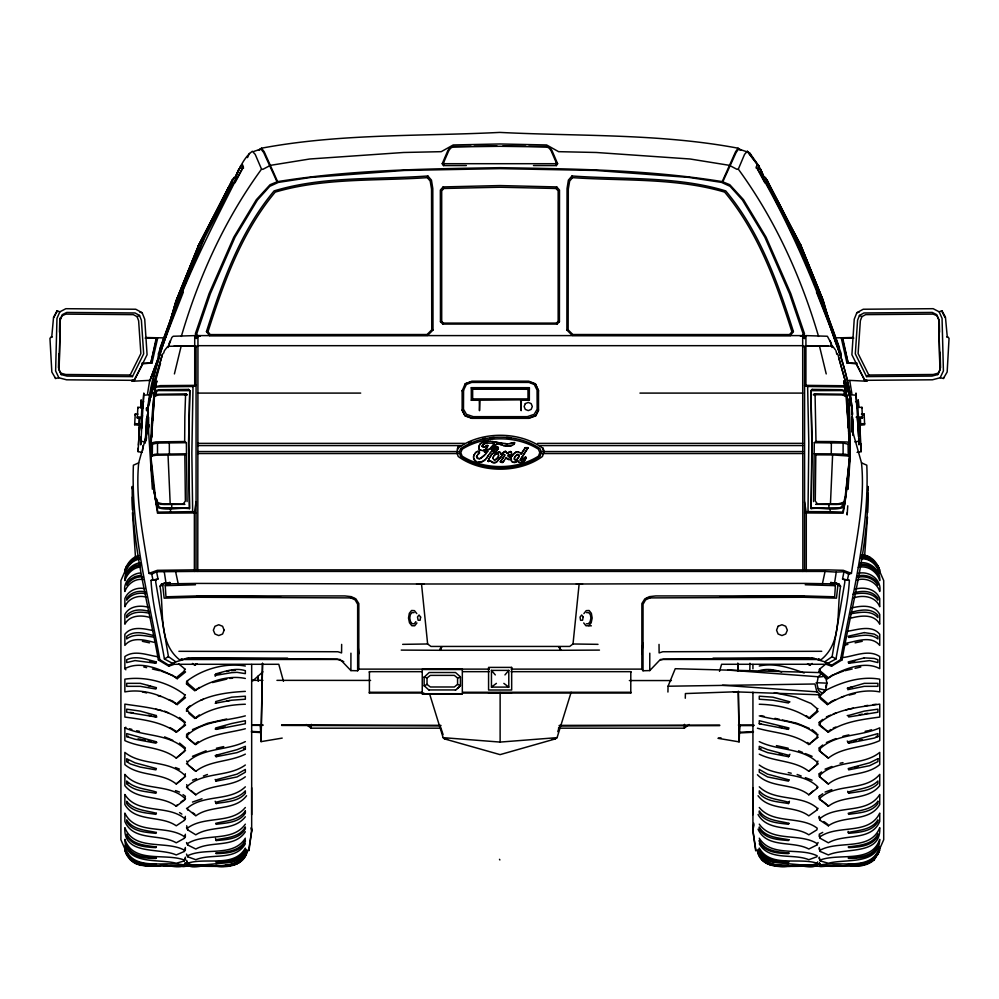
<?xml version="1.0" encoding="UTF-8"?>
<svg xmlns="http://www.w3.org/2000/svg" width="999" height="999" viewBox="0 0 999 999"><rect width="100%" height="100%" fill="white"/><g stroke="black" fill="none" stroke-linecap="round" stroke-linejoin="round"><path stroke-width="1.5" d="M851.685 427.897L861.488 462.837C865.271 499.925 856.78 536.825 851.435 573.376L843.293 570.317L828.833 569.917L194.368 569.855L194.368 512.712L196.066 501.885L196.066 346.641L194.63 345.704L174.138 346.016M197.777 569.855L197.952 335.602L802.684 335.602L804.47 338.486L802.684 335.602L800.424 336.238M251.673 814.684L251.673 787.736M350.924 653.184L350.899 670.591L357.642 670.766L358.803 669.118L358.828 603.571L355.856 598.838L351.273 596.653L344.892 595.928L196.728 595.928L165.959 596.803L165.235 585.676L166.134 584.315L168.319 583.853L195.379 583.416L424.313 584.003M429.558 693.781L443.144 737.649L500.124 742.082L500.137 692.469M649.787 653.184L649.762 670.579L643.019 670.766L641.857 669.118L641.87 603.571L644.842 598.838L649.425 596.653L655.806 595.928L803.97 595.928L834.664 596.79L835.389 585.664L834.49 584.303L832.354 583.853L805.319 583.404L576.348 584.003M752.934 814.684L752.934 787.736M802.871 569.842L802.684 335.602M802.859 571.428L804.582 569.88L804.582 346.641L806.018 345.691L831.343 346.154L832.766 346.316L835.301 349.7M806.28 569.842L806.28 512.699L804.57 501.885M357.642 670.766L357.654 604.258L355.144 599.899L350.924 597.902L196.815 597.265L164.161 598.164L162.725 585.152L164.161 583.241L169.917 582.517L170.092 584.228M566.883 330.057L567.045 188.549L568.394 180.132L571.99 175.974C623.114 179.733 676.335 175.849 725.736 190.909C759.452 231.131 777.697 282.093 793.406 331.556L790.446 335.552L572.277 335.402L566.883 330.057L568.144 329.82L572.814 334.528L789.722 334.578L790.446 335.552M568.144 329.82L568.306 189.036L569.655 181.069L572.527 177.635C623.139 181.144 675.649 177.597 724.65 192.108C758.079 232.03 776.198 282.63 791.882 331.68L789.722 334.578M643.019 670.766L643.044 604.258L645.554 599.899L649.775 597.902L803.883 597.265L836.463 598.151L837.899 585.139L836.463 583.229L830.718 582.504L830.531 584.215M159.153 358.191L159.166 355.182L181.431 293.057L204.608 237.787L236.701 176.773M160.14 350.749L160.152 347.827C181.368 289.498 204.208 231.481 234.453 177.223L232.38 179.683L198.776 244.842L175.662 301.91L166.071 336.026M462.137 390.497L462.137 410.377L465.01 415.896L471.753 418.344L528.896 418.344L535.639 415.896L538.511 410.377L538.511 390.497L535.452 383.803L528.896 381.256L471.753 381.268L465.184 383.803L471.753 381.655L528.896 381.655L535.452 384.203L538.511 390.896M186.363 442.694L184.665 441.521L184.84 416.658L185.552 395.479L186.189 393.868L187.35 394.855L158.941 394.98L154.508 395.979L151.086 442.957L152.522 444.143L157.505 443.069L186.363 442.694L187.088 501.585M197.952 345.741L196.066 346.878L197.864 345.691L802.784 345.679L804.57 346.865L802.684 345.729M814.285 442.694L843.106 443.057L848.014 444.13L849.45 442.944L847.327 441.995L832.879 441.583L815.983 441.508L814.285 442.694L813.561 501.573M842.294 503.221L840.421 504.27L836.288 504.507L815.721 504.308L837.724 503.858L843.73 502.572L845.166 496.89L849.724 456.106L845.803 454.258L831.268 453.846L831.355 442.769M341.658 644.392L341.571 652.921L337.887 651.748L178.908 651.311M283.466 681.256L278.783 664.285L174.288 664.285L168.806 666.196L168.819 665.247L159.828 659.64C148.314 595.529 130.894 530.756 133.391 465.209L138.686 462.849L149.313 425M846.565 395.354L844.954 386.663L843.193 385.751L804.57 385.339L807.629 386.476L843.468 386.925L845.229 387.824L846.752 396.903C850.386 433.716 851.972 471.128 843.381 507.392C833.353 511.076 821.653 507.192 811.138 508.628L811.862 443.206L810.863 390.646L812.125 389.385L840.958 389.697L845.678 390.721L846.665 395.592L848.376 428.246M831.268 453.846L814.197 453.771L815.808 454.845L815.271 501.023L817.244 503.671M719.505 671.353L721.59 664.285L826.098 664.273L831.58 666.183L831.593 665.247L840.571 659.627C852.01 595.529 869.605 530.719 866.795 465.197L861.488 462.837M849.662 449.1L849.799 455.232L845.079 502.46L843.106 513.199L804.582 512.937L807.991 511.625L808.803 443.194L807.629 386.476M811.138 508.628L812.125 443.231L810.863 390.646L842.382 390.572L843.968 391.446L844.779 395.854M146.691 423.064L146.591 418.369L145.255 443.094M521.353 400.262L521.178 410.676L520.629 399.837L471.303 400.262L471.303 387.674L529.345 387.674L529.345 400.262L520.629 399.837L529.345 400.262M749.824 670.903L749.962 663.261M282.193 738.099L261.076 741.633L262.55 663.698M262.512 663.099L261.076 734.552L260.614 725.311M497.102 448.788L497.115 448.027M667.931 692.045L668.056 686.226L675.249 668.706L820.441 672.602L825.386 676.298L826.997 683.154L825.649 690.109L822.239 693.206L818.556 690.484L816.945 683.728L818.206 676.76L821.702 673.676M685.289 698.239L685.401 693.556L736.538 691.758M422.252 669.38L462.325 669.38L422.252 669.38L422.24 693.98L462.325 693.98L462.325 669.38M168.044 347.49L171.84 337.462L173.227 336.251L194.718 335.614L196.141 338.499L197.952 335.602L200.187 336.251M424.138 677.21L429.17 672.514L455.507 672.514L460.439 676.872L460.439 685.926M429.17 690.284L424.138 685.689L424.138 676.872L427.023 678.009L430.344 675.374L454.333 675.374L457.567 678.009L457.567 684.365L454.333 686.987L430.344 686.987L427.023 684.365L427.023 678.009M455.494 690.284L460.439 685.676L457.567 684.365M460.439 677.21L457.567 678.009M832.08 347.477L831.38 343.831L827.384 336.251L805.918 335.614L804.47 338.486M58.441 367.869L58.841 353.896M59.453 332.168L59.84 318.206M138.699 425.174L134.665 424.762L134.69 423.663L138.749 423.788L139.048 418.294M135.202 415.134L135.227 414.048L137.937 414.123M423.851 693.031L369.393 693.031L369.418 692.282L422.315 692.27M498.364 448.401L497.977 447.015M462.749 693.031L630.781 693.031L630.806 692.27L462.762 692.27M864.11 415.122L864.147 414.036L861.45 414.123M864.147 414.036L864.647 424.75L860.601 425.174M867.494 517.007L864.572 556.618M867.619 512.662L867.619 492.819M142.22 452.397L138.074 451.623L138.299 447.952M146.541 409.14L146.591 407.754L146.428 410.502M807.991 511.625L830.094 511.7L830.181 508.703M857.08 452.385L861.238 451.61L860.913 443.643M137.3 417.982L137.325 416.983L141.371 417.008L141.92 407.392L137.862 407.355L137.3 417.982L141.334 418.394M137.837 408.354L137.862 407.355M151.536 436.825L153.958 395.354L155.582 386.663L160.377 385.626L196.066 385.339L193.019 386.488L191.845 453.271L192.657 511.625L196.066 512.937L157.505 513.211C153.933 489.023 149.513 464.423 151.349 439.897M197.365 337.462L197.402 336.263L194.705 336.263L196.953 338.137L197.852 336.201M369.393 672.327L369.418 671.665L422.315 671.665M630.781 672.327L630.806 671.665L511.001 671.665M803.171 337.45L803.208 336.263L805.906 336.251L803.658 338.137M861.9 408.354L861.925 407.342L857.891 407.38L858.428 417.008L862.462 416.97L862.437 417.969L858.391 418.394M132.368 496.99L132.38 509.777M145.966 439.51L146.353 430.606M147.64 418.569L148.052 406.331M152.56 420.479L154.77 390.646L159.665 389.71L188.524 389.398L189.773 390.659L188.524 443.231L189.51 508.641C178.983 507.192 167.27 511.088 157.23 507.405C148.564 471.141 150.125 433.728 153.784 396.915L155.307 387.824L157.143 386.938L193.019 386.488M511.838 454.42L510.676 451.523M146.254 439.685L147.39 419.742M141.109 436.875L140.709 444.842L143.794 393.044L143.307 401.198M145.442 440.072L146.666 421.291M146.004 439.335L146.378 430.856M493.106 457.954L493.131 457.317M138.686 462.849C135.152 499.962 143.531 536.825 148.938 573.376L151.723 574.175L156.581 571.753L194.355 571.428L196.066 570.042L196.066 501.885M424.138 685.926L427.023 684.365M526.198 458.279L526.148 457.48M148.089 418.356L148.339 412.275M142.707 450.387L142.907 445.741M146.191 440.584L146.329 437.525M146.94 423.713L147.34 414.51M721.003 737.811L717.981 738.311L739.098 741.87L739.847 724.787M830.456 503.708L832.604 454.92L849.724 456.106M146.229 440.547L146.366 437.475M147.003 423.676L147.352 415.996M560.189 650.199L560.277 648.214L559.015 646.715L560.189 650.199L561.088 650.287L599.462 650.099M739.535 725.511L739.098 734.789L738.323 691.171L739.098 741.87M811.313 507.842L828.833 507.904L829.02 504.358M151.336 443.806C149.4 466.57 153.721 489.76 157.867 512.112L192.657 511.625M151.661 437.587L152.323 425.137M134.665 424.762L135.227 414.048M152.435 444.58L152.31 455.719M440.309 728.184L311.176 728.184L311.388 724.375M558.453 728.184L684.265 728.184L684.477 724.362M140.672 407.979L141.171 399.825L140.722 406.418M141.696 428.421L142.445 415.122M142.869 408.429L143.169 402.822M139.972 418.831L138.074 451.623M138.424 445.104L139.648 425M139.098 434.115L139.76 423.351M139.061 435.214L139.735 424.438M188.998 732.504L186.676 734.44L186.501 737.162L195.792 744.517C210.015 733.878 228.609 733.066 245.342 728.771M822.726 719.405L819.242 722.327L819.068 725.062L820.266 725.112L828.358 732.205C843.131 721.628 862.087 719.505 879.744 717.057L879.744 704.12C859.19 707.304 836.225 708.591 819.992 722.714L820.266 725.112M822.726 745.004L819.242 747.889L819.068 750.574L828.358 758.104C843.081 746.553 863.273 748.214 879.744 740.621L879.744 727.846C860.501 736.65 836.163 733.528 819.992 748.775L820.266 751.136M199.35 687.412L194.805 690.809L186.501 683.953L186.676 681.318C202.622 669.055 225.237 662.524 245.342 666.021M843.631 671.016L831.917 675.374L827.384 678.696L819.068 672.002L819.242 669.442L826.036 663.811M821.565 771.915L819.242 773.738L819.068 776.31L828.358 784.003C843.106 772.027 865.334 776.76 879.744 764.61L879.744 752.409C862.774 766.208 836.188 759.402 819.992 775.137L820.266 777.372M847.764 505.794L847.14 514.922L847.314 512.4M822.726 793.768L819.242 796.29L819.068 798.651L828.358 806.293C843.331 794.555 867.432 801.198 879.744 785.651L879.744 774.375C865.109 791.882 836.463 782.704 819.992 798.126L820.266 800.187M867.669 490.184L867.956 486.438C868.955 544.954 852.297 602.672 842.007 659.927L831.58 666.183M805.918 386.326L805.918 335.614M487.662 451.373L485.601 451.261M836.463 583.229L839.135 584.178L840.571 586.226C836.163 610.951 842.906 642.469 820.791 659.927L811.588 658.453L801.885 658.291L663.411 659.153L659.64 660.239L649.762 670.579M402.672 644.355L427.634 643.98L430.956 646.44L569.692 646.44L573.014 643.98L579.133 583.99M641.87 653.733L642.869 643.144M840.983 356.73L841.258 353.821L819.505 292.695M476.598 456.755L476.648 456.118M848.238 455.706L848.101 444.567M184.34 725.112L184.615 722.714C168.381 708.591 145.417 707.304 124.863 704.12L124.863 717.057C142.52 719.505 161.463 721.628 176.249 732.205L185.527 725.062L184.34 725.112L176.249 732.205M755.656 850.661L752.934 830.856L753.808 823.263M759.265 704.245C776.448 704.732 794.58 708.341 808.815 718.194L816.907 711.113L817.182 708.716L811.138 703.521L795.878 697.215L774.35 692.657M757.429 728.221C774.662 733.154 794.055 733.428 808.815 744.517L816.907 737.449L817.931 734.44M184.34 697.102L184.615 694.73C168.444 682.205 145.28 676.011 124.863 679.183L124.863 691.907C142.77 688.423 162.163 695.154 177.223 704.582L185.527 697.589L184.34 697.102L176.249 704.108M125.837 727.222L124.863 727.846L124.863 740.621C141.321 748.214 161.513 746.553 176.249 758.104L184.34 751.136L185.364 747.889L179.545 743.081M759.265 754.145C774.924 762.087 794.567 760.202 808.815 771.303L816.907 764.472L817.931 761.026M125.837 669.792L124.863 668.668C140.634 660.002 161.975 669.805 176.249 677.734L184.34 671.028L184.615 668.756L178.571 663.811M184.615 775.137C168.419 759.402 141.821 766.208 124.863 752.409L124.863 764.61C139.261 776.76 161.501 772.027 176.249 784.003L184.34 777.372L185.364 773.738M757.429 774.749C770.841 788.598 793.993 782.854 808.815 794.804L816.907 788.398L817.182 786.238C801.235 771.553 776.235 777.384 759.265 765.009M755.956 850.661L752.934 830.856L753.708 824.787M184.615 798.126C168.144 782.704 139.498 791.882 124.863 774.375L124.863 785.651C137.175 801.198 161.276 794.555 176.249 806.293L184.34 800.187L185.364 796.29L183.029 794.605M802.672 336.051L803.021 333.379L789.547 293.768L764.822 237.15L742.444 200.05L730.044 186.289L721.515 182.392L688.885 177.422L595.529 170.454L499.925 168.631L404.32 170.454L310.951 177.422L278.334 182.405L269.805 186.301L257.405 200.05L235.04 237.163L210.327 293.781L196.853 333.391L197.39 337.4M248.951 850.661L251.673 830.856L251.673 664.447M758.041 795.741C769.904 811.475 793.855 804.645 808.815 815.846L816.907 810.052L817.182 808.104C800.861 794.03 774.737 801.785 759.265 786.825M804.008 336.663L804.457 333.591L790.796 293.619L766.083 237.175L743.531 199.713L729.769 184.703L722.227 181.606C648.813 169.718 574.125 168.906 499.925 167.67C425.724 168.906 351.036 169.718 277.622 181.618L270.067 184.703L256.331 199.725L233.778 237.188L209.066 293.631L195.417 333.591L195.866 336.675M851.435 573.376L848.651 574.163L843.98 571.74L836.25 572.09L834.502 583.491M184.615 818.581C167.607 804.183 137.387 814.822 124.863 794.48L124.863 804.52C135.277 822.652 160.827 814.909 176.249 825.798L184.34 820.391L185.364 816.358M248.651 850.661L251.673 830.856L251.323 827.821L251.673 830.856M484.415 451.86L484.49 451.236M713.024 658.141L806.543 657.991L812.649 658.304L824.749 661.813L832.117 656.655L844.879 581.805L844.43 579.695L842.544 578.958L843.98 571.74M155.757 395.866L156.568 391.446L158.217 390.584L189.773 390.659L188.799 443.206L189.51 508.641M147.552 393.693L149.538 381.443L159.852 353.933M473.538 456.993L473.701 455.856M496.478 451.473L496.715 450.237M478.933 447.227L479.145 445.879M825.736 687.387L826.223 684.702M184.615 836.812C166.821 824.2 135.552 835.626 124.863 813.099L124.863 821.528C133.641 841.658 160.19 833.366 176.249 842.806L184.34 838.323L185.364 834.252M153.871 395.429L156.831 380.856L155.582 386.663M758.041 829.22C766.982 848.725 792.794 840.384 808.815 849.025L816.907 844.992L817.182 843.631C799.65 832.542 772.215 842.607 759.265 824.15M826.098 664.273L835.988 658.965C840.321 632.916 847.889 606.543 849.375 580.394L842.544 578.958M156.581 571.753L158.017 578.97L156.131 579.707L155.682 581.818L168.444 656.655L175.812 661.825L187.962 658.304L194.081 657.991L287.6 658.141M822.452 583.591L825.062 571.44L836.25 572.09M834.827 337.874L841.208 337.749L846.952 362.962L848.126 362.974L842.644 337.737L853.021 337.5M847.402 579.944L848.651 574.163M174.413 373.926L181.244 345.766M131.406 380.582L133.504 381.181L142.845 363.798L152.01 362.974L157.755 337.762L164.136 337.887M494.842 448.376L494.443 449.425L492.02 449.225M535.639 415.896L538.511 409.977M519.143 455.919L518.194 458.291M184.615 850.286C166.021 839.909 134.266 851.56 124.863 827.647C123.177 855.806 159.365 847.289 176.249 854.944L184.34 851.448L185.364 847.477M842.956 502.26L841.945 506.58L839.872 507.717L828.833 507.904M147.927 363.112L150.837 362.987L156.593 338.861L156.319 337.749L145.941 337.512M196.953 338.137L197.402 336.263M851.235 363.112L848.126 362.974L842.369 338.848L842.644 337.737L853.783 338.087M124.863 846.565C125.537 863.673 146.004 867.594 159.715 865.584C166.483 863.336 181.319 871.066 185.115 863.111M757.429 850.087C761.063 865.871 778.845 867.681 792.282 866.108C798.988 863.336 813.698 870.828 817.681 863.735M184.615 860.139C165.31 852.572 133.367 864.147 124.863 839.347C125.587 865.621 158.691 858.516 176.249 863.248L184.34 860.913L185.364 857.167M937.824 374.575L939.984 370.03L938.723 319.193L936.75 314.66L932.254 312.425L863.948 312.962L859.452 315.434L857.567 320.254L855.319 353.883L866.558 376.598L931.98 376.074L937.824 374.575L939.897 369.63L938.723 319.705L936.925 315.709L933.153 314.111L865.646 314.635L861.875 316.658L860.351 320.754L858.104 353.559L868.793 375.012L933.241 374.488L938.186 373.176M158.017 578.97L151.011 580.407C152.51 606.555 160.077 632.929 164.41 658.978L174.288 664.285M499.5 859.315L499.875 859.952M756.231 168.244L756.693 166.433M498.364 448.264L497.227 449.95M148.601 406.193L150.237 400.274M151.061 397.302L152.285 392.857M153.109 389.897L154.345 385.452M155.981 379.533L160.489 363.224M158.429 356.805L159.291 353.746M126.698 854.57L124.863 850.037L125.512 847.651M479.145 446.016L480.232 443.781L483.454 441.87M125.512 844.63L124.863 846.877C132.63 872.389 165.047 860.326 184.615 865.146M124.863 849.175L125.512 846.927M125.512 846.528L124.863 848.775L126.236 852.097M165.097 338.449L176.224 300.537L198.863 244.693M165.085 338.511L176.786 299.4L199.525 243.669L232.205 181.955L203.072 238.262M494.705 448.976L495.092 447.265M163.649 353.171L164.373 350.749L167.832 346.328L194.63 345.754L196.066 346.878M443.144 737.649L444.53 738.91L500.087 754.632L555.319 738.91L557.08 737.649L571.128 692.319M206.468 331.568C222.178 282.105 240.409 231.144 274.113 190.909C323.514 175.849 376.735 179.745 427.859 175.974L431.456 180.132L432.804 188.549L433.004 330.057L427.609 335.402L209.44 335.552L206.468 331.568L207.992 331.68L210.152 334.59L427.072 334.528L431.743 329.82L431.543 189.036L430.194 181.069L427.322 177.635C376.71 181.144 324.2 177.597 275.2 192.12C241.783 232.043 223.676 282.63 207.992 331.68M181.331 336.413C198.764 276.798 224.837 219.418 261.538 169.143L255.207 154.383L252.335 151.286C244.63 156.955 240.497 166.271 236.601 174.813M427.322 177.635L427.859 175.974M559.015 646.715L561.088 650.287L439.61 650.287L440.497 650.199L441.67 646.715L439.61 650.287L401.236 650.099M818.543 336.401C801.098 276.785 775.024 219.418 738.311 169.143L744.567 154.37L747.264 151.286L757.23 164.435L756.33 167.058L764.884 182.879M557.767 731.655L559.228 727.309M466.371 165.559L443.494 165.597L442.232 163.699L443.494 162.849L448.876 150.462L450.774 148.014L453.109 146.928L499.925 146.304L546.728 146.928L549.075 148.014L550.961 150.449L556.356 162.849L557.604 163.699L556.356 165.597L533.478 165.559M443.494 165.597L444.118 163.761L443.494 162.849M180.257 292.707L158.354 353.821L158.429 356.743M498.451 456.393L498.626 455.756M519.055 456.331L516.708 459.827L514.46 459.353M457.217 449.275L458.204 446.453M484.415 451.735L485.826 451.598M788.948 701.573L788.461 702.971L772.926 700.212L759.265 699.225L759.265 696.191L772.926 697.177L789.934 701.872M247.615 850.087C244.93 864.847 229.033 868.131 216.221 866.108C219.83 866.807 179.233 865.796 196.516 865.621M246.79 852.172C244.305 861.25 235.077 866.633 225.886 865.296M788.948 755.356L767.569 749.675L759.265 746.315L759.265 749.262L767.569 752.622L788.461 756.705L789.934 754.27M150.624 378.683L159.965 353.421M473.701 455.994L474.125 454.72M493.281 457.205L493.543 456.381M505.044 454.97L504.433 456.268M487.662 451.236L486.226 453.534M183.341 292.058C168.444 330.819 150.849 369.53 147.477 411.438C159.316 330.045 197.864 254.97 234.64 182.392L241.908 169.193L240.921 167.158L238.936 169.143L235.702 176.711M225.699 194.73L232.292 179.832M223.963 198.064L225.999 192.932M556.081 188.486L499.925 187.225L443.768 188.486L441.695 190.934L441.708 321.478L443.419 323.102L556.455 323.102L558.166 321.478L558.154 190.934L556.081 188.486L556.718 186.925L499.925 185.564L443.131 186.925L440.347 190.097L440.459 321.715L442.794 324.076L557.092 324.076L559.428 321.715L559.502 190.097L556.718 186.925M816.907 865.933L817.706 863.948M125.512 572.577L124.863 570.304C127.023 563.598 131.793 557.105 139.011 555.531M184.34 865.496L185.14 863.536M500.262 461.875L504.433 456.143M864.572 380.332L932.429 379.795L940.159 377.747L943.406 370.916L942.057 318.356L939.172 311.825L933.153 308.691L863.223 309.24L856.842 312.724L854.245 319.193L851.897 354.72L864.572 380.332L866.907 381.168M124.863 570.304L126.698 565.784M246.716 851.21C242.72 866.42 225.212 867.269 212.325 866.108C205.619 863.336 190.909 870.828 186.925 863.735M877.909 854.57L879.744 849.924L874.262 859.914M139.011 559.215C131.88 560.564 127.023 566.87 124.863 573.451L126.236 567.769M246.254 852.172C242.32 865.009 227.522 866.533 216.146 865.559L215.659 865.471C226.486 866.42 240.709 864.547 245.342 854.12C241.783 861.475 233.766 866.245 225.562 865.009M879.744 846.877C871.965 872.389 839.56 860.326 819.992 865.146L819.492 863.111M492.057 448.663L492.145 449.263M758.353 849.3L762.911 856.83L767.569 860.364L772.926 862.374L808.815 865.546L816.907 863.823L817.706 861.9M124.863 571.353C127.023 564.76 131.88 558.453 139.011 557.105M149.538 381.418L158.579 359.628M246.254 849.3L241.696 856.83L237.038 860.364L231.681 862.374L195.792 865.546L187.7 863.823L186.676 860.239M235.677 176.86L238.848 169.306L235.065 177.435M184.34 860.913L185.527 858.091M487.137 447.614L487.799 445.916M788.461 803.546L788.948 802.409C779.008 799.237 766.633 799.337 759.265 790.846L759.265 793.368C766.408 801.835 778.483 801.673 788.461 803.546L789.435 801.26M498.339 452.122L498.064 453.758M498.139 452.722L498.826 451.935M168.956 343.843L170.317 340.734M247.502 157.605L249.363 153.371M59.84 311.838L56.968 318.369L55.619 370.929L58.854 377.759L66.583 379.807L134.403 380.344L147.078 354.732L144.73 319.205L142.133 312.737L135.752 309.24L65.859 308.703L59.84 311.838L57.23 310.764L53.546 317.27L51.748 336.875L49.95 338.236L51.836 372.015L55.619 378.484L58.854 377.759M127.285 566.058L120.904 580.531L120.904 839.759L126.124 851.585M878.483 851.585L883.703 839.759L883.703 580.531L878.483 568.693M513.848 444.518L514.56 442.594M514.31 443.843L514.585 443.219M490.546 456.456L490.921 455.482M722.227 181.606L735.589 151.748L738.099 148.202L741.058 150.187M462.137 390.896L465.184 383.803M514.373 458.066L514.835 456.918M184.34 851.448L185.527 848.85M511.525 455.107L511.838 454.283M722.851 181.706L736.126 152.472L738.636 149.013L745.916 151.461M482.117 446.253L482.48 445.354M497.764 457.629L498.451 456.256M811.762 390.134L812.125 389.385M816.907 844.992L818.106 842.532M816.907 863.823L817.182 863.261C798.688 857.067 770.629 868.094 759.265 848.089M476.648 456.256L478.746 453.521L478.234 453.933M132.43 376.611L143.656 353.883L141.408 320.267L139.523 315.447L135.04 312.962L66.758 312.437L62.263 314.673L60.29 319.205L59.041 370.042L61.189 374.588L67.033 376.086L132.43 376.611L130.182 375.012L65.772 374.5L60.827 373.189L59.128 369.642L60.29 319.717L62.088 315.721L65.859 314.123L133.329 314.648L137.1 316.671L138.624 320.766L140.871 353.559L130.182 375.012M56.419 312.387L57.23 310.764L53.809 317.545M482.48 445.479L484.752 443.181M495.479 448.339L496.54 447.49L497.115 448.151M184.34 838.323L185.527 836.001M198.214 246.041L229.208 186.363L226.636 191.708M529.345 387.674L528.721 399.925L527.996 398.901L527.996 389.298L528.721 388.873L471.928 388.873L471.303 387.674M505.744 458.379L506.331 457.517L506.855 458.379M940.159 377.747L943.393 378.471L943.93 377.472M234.915 182.879L243.431 167.058L242.357 164.435L240.197 166.533M484.49 451.373L484.815 450.674A2.435 2.423 0 0 1 486.925 449.65L489.235 449.425M490.921 455.619L491.383 454.707M943.393 378.471L947.164 372.015L949.05 338.224L947.264 336.863L945.466 317.27L941.782 310.751L939.172 311.825M495.754 449.138L497.102 448.651M489.011 458.953L490.034 457.092M493.543 456.518L494.268 455.157M513.136 454.42L512.062 456.156M227.76 865.022C235.652 866.295 243.369 861.113 245.966 853.758C242.869 861.575 234.703 866.058 226.448 865.072M572.277 335.402L572.814 334.528M184.34 820.391L185.527 818.456M243.506 857.304L245.966 853.358L242.682 858.728L238.486 862.287L233.666 864.21M243.506 857.966L245.966 853.758M521.066 453.796L525.349 447.652L528.084 447.652L520.217 459.69M520.779 453.621L521.478 453.896L525.349 447.652M500.699 453.721L501.411 453.783M479.395 453.346L479.033 451.411M489.672 449.275L491.496 446.915M442.794 324.076L443.419 323.102M505.744 458.241L502.834 462.375M176.249 806.293L177.223 804.794M504.058 460.614L502.559 462.5L501.311 462.4M520.242 460.214L528.084 447.652M497.764 457.492L496.266 459.265M246.566 795.741C234.69 811.475 210.752 804.645 195.792 815.846L186.501 808.328M474.125 454.857L475.399 452.847M245.342 853.346C234.153 873.413 206.031 862.224 187.425 865.771M128.883 563.424L132.667 559.49M474.712 453.996L476.848 451.573M490.034 457.217L490.546 456.331M245.342 848.089C233.966 868.094 205.906 857.067 187.425 863.261M498.201 448.888L496.865 450.149M241.696 859.29L243.881 856.118M490.459 452.51L486.276 458.391M816.907 810.052L818.106 808.328M556.356 162.849L555.719 163.761L556.356 165.597M492.332 446.103L494.493 443.381M493.956 444.305L494.08 443.131M343.756 661.613L337.237 659.153L198.764 658.304L189.061 658.466L179.758 659.939C157.655 642.482 164.385 610.951 160.002 586.226L161.438 584.19L164.161 583.241M472.652 389.298L472.652 398.901L471.928 399.925L471.928 388.873L527.996 389.298M874.262 858.366L877.184 854.232M512.924 454.77L511.126 457.117L509.827 457.192M245.342 838.186C233.217 857.617 205.594 847.015 187.425 855.806L187.7 856.78L195.792 859.702C211.776 853.046 235.327 861.275 245.342 843.793M489.96 448.826L493.181 445.092M486.088 449.051L487.137 447.477M511.525 454.97L510.964 455.619M209.44 335.552L210.152 334.59M183.404 503.671L185.377 501.036L184.84 454.857L186.463 453.783L154.808 454.27L150.824 456.118L155.432 496.903L156.88 502.572L162.912 503.871L184.927 504.32L164.348 504.507L160.202 504.283L158.317 503.221M497.577 452.947L494.268 455.294M415.871 621.653L414.248 623.788L412.187 623.751L410.477 621.528L409.765 618.069L410.302 614.635L412.013 612.587L414.073 612.624M488.486 455.357C486.326 460.601 478.446 465.559 474.138 459.715M496.815 461.775L502.959 454.345M488.349 461.426C491.058 459.14 492.907 465.109 496.303 462.3L503.533 454.108M490.459 452.647L491.858 451.024M508.241 454.52L508.166 455.944M479.458 444.917L481.568 442.894M503.434 457.342L500.262 461.738L502.559 462.375M808.815 794.804L813.361 790.783M245.342 824.15C232.392 842.607 204.957 832.542 187.425 843.631L187.7 844.992L195.792 849.025C211.326 840.621 234.578 848.276 245.342 831.755M184.34 800.187L185.527 798.651M416.945 622.939L414.697 625.799L411.825 625.736L409.49 622.789L408.504 618.044L409.315 613.336L411.563 610.489L414.435 610.639L416.77 613.586M583.903 613.586L586.238 610.639L589.11 610.489L591.358 613.336L592.17 618.044L591.183 622.777L588.848 625.736L585.963 625.799L583.716 622.939M524.937 460.152L525.699 459.078M192.432 663.461L194.805 665.309L195.792 664.11M441.67 646.715L440.409 648.214L440.497 650.199M496.091 444.38L495.204 445.542M495.766 444.892L497.764 443.643L502.509 445.292M504.945 674.924L508.791 670.391L491.458 670.391L491.458 687.1L508.791 687.1L508.791 670.391M491.383 454.845L491.958 454.021M524.937 460.027L522.789 462.175L519.93 462.5M486.226 453.409L480.881 458.341M245.342 807.504C231.293 824.55 204.32 815.359 187.425 828.171L187.7 829.844L195.792 834.814C210.864 825.099 233.604 831.942 245.342 816.77M849.45 442.944L846.041 395.979L841.67 394.967L815.808 394.667L815.084 395.479L815.983 441.508M197.952 335.602L196.141 338.499M497.352 458.116L494.792 459.99M484.815 450.811L486.925 449.775M484.64 455.232L479.745 458.803L477.909 458.666L476.735 457.305M788.461 756.705L789.435 755.619M514.835 457.055L515.509 456.168M816.907 788.398L818.106 787.1M492.057 448.788L492.632 448.039M176.249 784.003L183.154 778.209M515.509 456.306L516.883 454.707M514.11 453.484L513.136 454.557M513.536 454.22L516.096 451.773M492.632 448.176L493.943 446.653M482.767 444.917L486.201 443.057M215.172 676.261L216.146 675.262L231.681 672.652L237.038 672.339L245.342 673.626L245.342 670.691C235.402 667.382 225.25 671.403 215.659 673.9L216.146 675.262M506.993 452.947L508.129 452.909M493.943 446.79L495.204 445.404M501.748 453.696L505.569 451.248L507.167 453.421M522.09 459.965L523.014 458.928M827.384 678.696C840.596 669.805 864.46 660.052 879.744 668.668L879.744 656.543C868.231 648.726 853.546 656.718 841.295 657.729M245.342 786.825C229.87 801.785 203.746 794.03 187.425 808.104L187.7 810.052M508.129 453.034L509.265 451.885M523.926 458.229L525.774 457.23M156.593 338.861L157.755 337.762L153.159 338.149M484.99 459.677L482.854 461.401L478.558 462.225M866.633 380.095L865.471 381.168L848.663 380.319M523.014 459.065L525.299 456.993L526.148 457.617M252.797 680.856L262.899 671.827M184.34 777.372L185.527 776.31M457.467 688.536L459.453 686.8M245.342 704.245C228.159 704.732 210.027 708.341 195.792 718.194L187.7 711.113L186.501 711.325L186.676 708.616L187.425 708.716C203.109 695.416 225.25 692.419 245.342 691.37M508.691 452.497L510.264 451.461L511.588 452.447M187.7 737.449L187.425 735.064C203.109 720.853 225.737 721.078 245.342 715.871M516.883 454.832L518.181 454.32L519.093 455.532M824.025 691.296C840.409 682.417 860.863 675.761 879.744 679.183L879.744 691.907C861.837 688.423 842.444 695.154 827.384 704.582L820.254 698.588M489.011 458.816L488.149 461.301M733.428 691.77L820.978 694.854L825.024 691.408M808.815 718.194L809.789 718.406L818.106 711.325L816.907 711.113M808.815 744.517L818.106 737.162L816.907 737.449M491.958 454.158L493.656 452.822M184.34 751.573L176.249 758.104M187.837 707.642L190.16 705.694M485.277 446.828L486.95 445.317L487.824 445.779M245.342 754.145C229.683 762.087 210.04 760.202 195.792 771.303L187.7 764.472L187.425 762.175C203.172 747.439 226.923 750.811 245.342 741.62M819.068 672.002L820.266 671.028L819.992 668.756M808.815 771.303L818.106 763.661L816.907 764.472M160.976 671.016L172.69 675.374L177.223 678.696L185.527 672.002L184.34 671.028M513.848 444.38L510.377 446.004L503.996 445.716M517.482 459.078L515.846 460.052M804.57 346.865L806.018 345.741L828.283 346.178M524.225 460.839L521.028 462.537M807.529 663.711L809.789 665.309L812.175 663.461M828.508 731.28L830.781 729.532M188.873 713.348L194.805 718.406L199.35 714.909M188.873 739.185L194.805 744.243L198.214 741.62M245.342 776.81C230.981 787.674 210.177 783.678 195.792 794.804L187.7 788.398L187.425 786.238C203.371 771.553 228.371 777.384 245.342 765.009M827.384 704.582L831.917 701.123L835.813 699.575M874.262 859.814C862.986 870.104 846.016 864.647 832.142 865.658M491.458 687.1L496.403 683.378M684.265 728.184L689.198 724.5M180.782 802.16L183.154 800.411M522.09 459.84L520.304 460.352M485.452 449.513L486.088 448.926M485.739 451.835L484.852 452.085M866.558 376.598L868.793 375.012M194.805 665.309L197.078 663.711M514.622 452.934L518.019 451.748M847.239 688.299L864.247 683.341L877.909 683.341L877.909 686.325L864.247 686.338L847.739 689.672M175.812 661.825L168.819 665.247M819.992 818.581C837 804.183 867.219 814.822 879.744 794.48L879.744 804.52C869.33 822.652 843.78 814.909 828.358 825.798L820.266 820.391L819.068 818.456L819.242 816.358L820.266 820.391M489.672 449.138L488.086 449.712M501.411 453.921L504.732 451.398M258.354 150.187L261.501 148.202C339.935 133.429 420.379 136.401 499.8 132.405C579.22 136.401 659.665 133.416 738.099 148.202M495.916 447.689L495.504 448.963M186.501 683.953L187.7 683.204L187.425 680.881M258.916 150.287L260.964 149.026L263.661 152.485L276.985 181.718M511.301 455.282L510.539 455.656L508.978 454.37M479.295 400.262L480.019 399.837L479.483 410.689L479.295 400.262L471.303 400.262M184.84 394.667L186.189 393.868L157.592 394.305L154.508 395.979M126.698 783.678L126.698 781.018C134.478 788.835 146.516 788.76 156.381 792.107L155.881 793.306C146.004 791.283 134.228 791.483 126.698 783.678L128.434 782.642M511.126 456.993L510.352 457.205M492.782 453.471L494.493 452.584M164.41 658.978L168.444 656.655M485.452 449.388L482.654 450.686L479.807 449.825L480.706 450.149M483.703 450.437L484.615 449.937M517.057 461.463L513.698 462.487M179.758 659.939L181.98 658.728M494.817 454.857L497.564 452.672M822.726 832.379L819.242 834.252L820.266 838.323L828.358 842.806C844.417 833.366 870.966 841.658 879.744 821.528L879.744 813.099C869.043 835.626 837.786 824.2 819.992 836.812M216.146 756.705L215.659 755.356L237.038 749.675L245.342 746.315L245.342 749.262L237.038 752.622L216.146 756.705L215.172 755.619M184.615 722.714L185.364 722.327L179.545 717.457M137.1 316.671L139.523 315.447M478.746 453.658L479.395 453.221M468.656 442.732L471.266 441.508M496.303 462.162L492.569 462.462L490.259 460.726M184.34 751.136L185.527 750.574M517.832 460.901L514.835 462.587L512.225 461.863M495.242 447.14L496.703 446.64L498.389 447.739M151.086 442.957L155.981 441.883L184.665 441.521M491.471 451.323L495.217 451.311M200.649 700.336L203.371 699.2M192.482 729.582L207.455 723.313L226.711 718.993M126.698 761.588L130.345 763.96L140.347 767.107L155.881 769.854L156.381 768.556L135.002 762.824L126.698 758.728L126.698 761.588L128.434 760.863M826.423 716.882L830.494 715.172M833.216 714.023L835.938 712.886M494.493 452.722L495.379 452.222M826.423 742.519L835.938 738.573M820.266 851.448L819.992 850.286C838.586 839.909 870.329 851.56 879.744 827.647C881.43 855.806 845.241 847.289 828.358 854.944L820.266 851.448L819.068 848.85M833.216 728.121L835.813 727.047M192.482 756.318L206.094 750.786M820.266 697.102L819.068 697.589L819.242 694.904L819.992 694.73L820.266 697.102L828.358 704.108M847.239 741.058L848.226 741.795L877.909 733.603L877.909 736.613L874.262 738.074L848.713 743.169L847.739 742.432L850.636 741.882M841.021 697.502L843.631 696.478M160.002 586.226L162.725 585.152M825.062 769.168L831.855 766.483M512.962 442.682L508.229 443.956L502.934 443.319M946.802 337.038L947.976 337.038M192.482 780.207L196.566 778.646M203.371 776.048L207.455 774.487M234.865 864.073L238.486 862.736M844.417 393.594L846.128 392.969M148.938 573.376L157.33 570.317L194.368 569.855M825.062 792.07L831.855 789.597M535.726 415.509L528.896 417.944L471.753 417.944L464.922 415.509L462.137 409.977M132.068 381.168L134.403 380.344M192.482 802.072L202.01 798.763M253.684 151.473L260.964 149.026M233.017 864.073L237.038 862.736M759.265 749.262L761.013 748.701M139.011 557.904C133.516 558.99 128.784 563.161 126.698 568.206C129.346 563.486 133.529 559.415 139.011 558.391M511.151 458.941L508.479 459.49M485.526 451.024L487.687 451.123M215.172 703.259L231.681 700.212L245.342 699.225L245.342 696.191L231.681 697.177L215.659 701.573L216.146 702.971M490.172 460.751L488.349 461.563L487.849 460.701M150.824 456.118L156.169 455.219L184.84 454.857M849.974 687.512L852.696 686.713M867.557 380.569L865.471 381.168L856.118 363.798L846.952 362.962M486.95 445.454L487.687 445.529M214.673 674.912L220.667 673.201M226.673 671.49L229.67 670.629M848.738 662.824L854.744 661.163M869.192 730.419L871.578 729.757M848.226 715.571L864.247 711.126L877.909 709.165L877.909 712.212L848.713 716.97L848.226 715.571L847.239 715.509M140.347 562.712C131.856 563.798 124.001 571.803 124.863 580.606C127.123 573.663 132.904 567.844 140.347 566.945M140.347 564.31L135.002 565.771L130.345 568.906L126.698 574.75L130.345 569.905L135.002 566.77L140.347 565.297M819.242 857.167L819.992 860.139C839.297 852.572 871.228 864.147 879.744 839.347C879.008 865.621 845.916 858.516 828.358 863.248L820.266 860.913L819.068 858.091M495.529 447.015L497.277 446.765M494.443 449.3L493.756 449.338M849.35 695.054L855.082 693.643M51.024 337.05L52.198 337.05M212.487 682.554L226.798 679.095M759.265 666.021C774.3 662.512 790.159 667.869 804.207 673.001M759.265 670.691C766.633 668.381 774.487 669.605 781.668 672.002M856.842 312.724L859.09 312.188M845.054 670.679L852.222 668.993M855.082 668.331L860.801 666.982M484.69 447.028L482.117 446.528M140.347 572.976C131.331 573.626 122.989 582.155 124.863 591.483C127.447 584.003 135.252 578.096 143.332 579.557M140.347 575.337L135.002 576.548L130.345 579.345L126.698 583.728L126.698 585.202C130.182 579.595 136.838 576.048 143.456 577.01M842.981 736.226L848.913 734.889M165.235 585.676L195.467 584.765M216.346 748.251L223.739 746.603M845.953 709.839L853.358 708.191M840.022 763.261L842.981 762.612M194.805 718.406L195.792 718.194M126.698 736.613L135.002 739.223L155.881 743.169L156.381 741.795L126.698 733.603L126.698 736.613L128.434 736.226M169.917 582.517L161.438 584.19M845.054 644.992L847.926 644.38M855.082 642.844L862.237 641.308M132.392 488.948L132.218 486.451C131.506 544.979 148.027 602.672 158.379 659.939L159.828 659.64M846.378 643.169C856.817 641.233 871.528 635.202 879.744 645.391L879.744 634.265C871.877 624.462 857.617 629.77 847.414 631.268M495.529 459.715L494.068 460.027L493.181 458.553M865.109 731.318L867.994 730.756M440.459 321.715L441.708 321.478M851.136 612.337C859.889 610.027 871.028 607.504 877.909 615.309L877.909 617.594C870.803 609.627 859.29 612.562 850.124 613.823M226.773 701.036L229.67 700.474M216.621 728.708L225.312 727.035M859.34 714.672L862.237 714.11M853.533 741.333L856.443 740.783M859.34 740.234L862.237 739.685M216.621 755.356L219.518 754.807M511.888 445.591L505.506 446.053M854.819 441.92L858.965 441.158L855.993 393.032L856.405 401.186M216.146 729.37L245.342 723.738L245.342 720.704L231.681 723.513L215.659 727.984L216.146 729.37L215.172 728.995M854.982 767.132L857.891 766.608M485.014 441.758L490.209 441.408M849.362 618.518C859.252 615.846 873.863 613.024 879.744 624.2L879.744 614.447C874.5 604.333 861.3 605.569 852.01 607.879M216.146 781.143L237.038 776.935L245.342 772.215L245.342 769.43L237.038 774.15L215.659 779.894L216.146 781.143L215.172 779.432M848.713 793.306C858.603 791.283 870.379 791.483 877.909 783.678L877.909 781.018C870.129 788.835 858.079 788.76 848.226 792.107L848.713 793.306L847.739 791.283M517.27 454.508L518.868 455.032M216.146 803.546C226.124 801.673 238.199 801.835 245.342 793.368L245.342 790.846C237.974 799.337 225.599 799.237 215.659 802.409L216.146 803.546L215.172 801.26M854.058 592.844C862.262 590.397 872.539 590.496 877.909 598.251L877.909 600.174C872.302 592.032 861.538 592.644 852.959 594.268M189.548 865.721L183.716 866.595L170.342 865.646M482.617 438.748L485.439 438.324M853.833 597.864C863.211 594.68 875.748 596.453 879.744 606.73L879.744 598.551C875.961 588.811 864.21 586.575 855.069 589.198M817.182 708.716L817.931 708.616M865.109 705.794L867.994 705.381M865.109 713.698L867.994 713.274M738.311 169.143L736.962 169.331L729.407 165.335L690.147 159.003L596.241 152.485L558.591 151.673L546.64 144.967L499.912 143.968L453.196 144.967L441.246 151.673L403.596 152.485L309.69 159.003L270.429 165.347L262.874 169.331L261.538 169.143M151.011 580.407L156.131 579.707M848.713 833.353C859.04 832.192 871.877 831.917 877.909 821.827L877.909 819.854C871.715 830.044 858.553 830.194 848.226 832.479L848.713 833.353L848.064 831.305M816.071 864.797L818.793 864.435M873.114 704.645L876.16 704.27M216.146 840.546C226.573 839.622 239.573 839.21 245.342 828.783L245.342 826.997C239.423 837.537 226.111 837.799 215.659 839.772L216.146 840.546L215.497 838.373M817.881 677.172L825.386 676.298L824.575 675.599L825.199 678.196M856.967 576.161C864.759 573.95 873.675 576.548 877.909 583.728L877.909 585.202C873.875 578.409 865.571 575.636 858.041 577.235M759.265 723.738L788.461 729.37L788.948 727.984L759.265 720.704L759.265 723.738L761.013 723.538M552.247 739.26L555.319 738.91M856.805 580.044C866.133 577.135 876.722 582.067 879.744 591.483C882.03 579.732 868.98 570.404 858.129 573.451M503.533 454.245L504.532 454.67M479.745 458.678L476.973 457.804M143.619 395.229L150.637 394.667M140.984 402.01L143.831 401.785M497.764 443.781L496.54 444.056M791.882 331.68L793.406 331.556M856.093 417.182L858.428 417.008M500.124 742.082L557.08 737.649M488.361 441.221L481.83 442.632M496.141 449.225L496.79 449.175M858.291 567.37C867.731 565.022 877.097 571.578 879.744 580.606C880.706 570.217 869.817 561.013 859.664 562.899M859.877 564.61C867.144 563.186 874.425 567.444 877.909 573.763L877.909 574.75C874.375 568.269 866.957 564.26 859.59 565.484M811.588 658.453L814.522 658.291M477.522 451.436L478.334 451.386M231.106 670.554L235.427 670.329M229.67 678.408L232.542 678.259M150.3 380.332L133.504 381.181L132.33 380.107M739.422 732.279L753.433 731.58M739.397 732.954L753.408 732.255M489.685 437.687L494.243 437.475M834.265 865.646L820.878 866.595L815.047 865.721M181.231 865.621L163.199 865.634M841.395 865.634L823.376 865.621M850.261 865.309L853.221 865.196L850.311 865.334M172.465 865.658C155.931 865.733 130.27 870.778 124.863 850.037M141.771 363.274L152.01 362.974M864.684 423.651L860.651 423.788L860.339 418.281M861.275 558.878C870.104 558.041 877.347 565.484 879.744 573.451L877.909 566.645M486.201 443.194L493.556 443.181M850.336 865.309L853.221 865.221L850.112 865.321M851.136 865.559L864.247 865.221L850.848 865.446M166.134 584.315L168.769 584.253M861.338 557.542C868.356 556.918 874.737 561.725 877.909 567.719M586.413 623.788L588.486 623.751L590.197 621.528L590.909 618.069L590.372 614.635L588.661 612.587L586.6 612.624M850.274 865.559L864.247 865.246M189.335 507.842L160.739 507.729L158.679 506.58L156.955 499.388M668.056 686.226L814.972 683.99L816.857 691.845L820.978 694.854M498.826 452.072L500.024 452.135L501.111 454.383M471.053 146.266L452.834 146.516L450.049 147.777L447.889 150.487L442.232 163.699L557.604 163.699L551.947 150.487L549.787 147.777L547.002 146.516L528.771 146.266M474.1 146.229L496.878 145.929M647.177 597.739L650.274 597.702M720.142 596.903L803.97 595.928M861.15 558.004C868.231 557.392 874.712 562.125 877.909 568.206L877.909 567.544M861.188 556.693C870.054 555.993 877.359 563.299 879.744 571.353M559.278 725.386L719.68 725.099M738.373 725.062L753.945 725.037M559.253 725.936L719.667 725.649M739.909 725.611L753.92 725.574M197.952 393.094L360.689 393.094M639.959 393.094L802.684 393.094M472.652 398.901L527.996 398.901M197.777 443.369L464.622 443.381M537.587 443.381L802.871 443.356M197.777 445.579L461.513 445.591M539.135 445.591L802.871 445.566M525.349 447.789L528.084 447.789M197.777 451.56L458.404 451.573M540.696 451.573L802.871 451.56M197.777 453.534L458.404 453.558M542.245 453.546L802.871 453.534M194.355 571.428L825.062 571.44M416.546 583.99L582.554 583.99M184.79 659.515L340.197 659.452M660.351 659.452L815.758 659.502M358.803 669.118L489.448 669.118M511.213 669.118L641.857 669.118M462.762 671.665L489.21 671.665M629.358 680.556L671.403 680.556M429.17 689.947L455.507 689.947M488.474 692.881L511.563 692.881M422.252 693.718L462.325 693.718M251.985 680.331L262.912 680.344M276.948 680.356L370.579 680.419M251.985 724.799L262.912 724.824M281.631 724.887L440.796 725.324M251.96 725.349L262.887 725.374M281.606 725.436L440.784 725.886M815.808 454.845L832.604 454.92M145.155 338.087L156.319 337.749L150.837 362.987M513.748 442.52L514.398 442.52M805.231 584.752L835.389 585.664M196.728 595.928L280.557 596.903M350.424 597.714L353.521 597.752M153.759 865.446L140.347 865.296L135.002 863.361L130.345 859.814M502.959 145.929L525.736 146.229M779.045 865.009C770.092 866.308 761.213 860.688 758.353 852.172M573.014 643.98L598.014 644.343M775.374 864.997C767.207 866.046 760.077 859.652 757.816 852.172M861.15 555.007C870.166 554.545 877.347 562.137 879.744 570.304L877.909 565.784M830.094 511.7L842.744 512.1L844.992 502.509L850.161 454.57L849.674 449.975M154.333 865.559L140.347 865.246L154.92 865.596M831.855 584.24L834.49 584.303M492.307 441.458L502.934 443.456M501.823 443.281L490.209 441.271M848.126 362.974L857.204 363.261M507.417 443.868L504.657 443.556M861.188 554.957L869.605 556.918M588.848 625.736L591.358 625.824M816.108 682.704L826.997 683.154M778.721 865.296C770.266 866.495 761.425 862 758.641 853.758C761.738 861.575 769.892 866.058 778.159 865.072M506.406 437.475L510.964 437.687M828.358 732.205L820.104 725.948M817.182 865.771C798.576 862.224 770.454 873.413 759.265 853.346L760.726 855.469M769.18 670.329L773.501 670.554M251.436 731.405L260.776 731.88M251.461 732.08L260.814 732.554M861.275 555.581L864.247 555.731M808.091 865.621C825.374 865.796 784.777 866.807 788.386 866.108C776.161 867.706 760.401 865.484 757.392 851.21M186.076 658.291L189.061 658.466M821.74 651.298L662.799 651.748L659.115 652.921L659.028 644.392M727.684 670.042L818.206 676.76M722.477 685.252L816.857 691.845M855.556 401.773L858.403 401.998L858.665 406.418M849.175 394.655L856.18 395.217M845.778 338.149L841.208 337.749L842.369 338.848M492.307 451.024L495.454 451.461M146.004 593.718C138.973 592.182 131.019 594.13 126.698 600.174L126.698 598.251C131.056 592.207 139.173 590.009 146.179 592.157M144.942 588.686C136.975 586.775 127.959 590.796 124.863 598.551L124.863 606.73C128.147 598.451 138.012 594.617 146.304 597.215M444.53 738.91L447.614 739.26M148.826 613.124C141.296 611.55 132.255 611.351 126.698 617.594L126.698 615.309C132.355 608.978 141.596 609.078 149.088 611.488M129.97 712.362L133.017 712.724M185.814 864.435L188.536 864.797M819.992 865.146C834.252 868.256 849.6 864.147 864.247 864.572C872.414 862.686 879.57 855.044 879.744 846.565M844.43 579.695L849.375 580.394M148.002 607.217C139.835 604.957 129.133 606.143 124.863 614.447L124.863 624.2C129.72 614.797 141.995 614.872 150.774 617.732M153.059 637.037C144.443 635.764 134.291 632.991 126.698 638.935L126.698 636.326C134.503 630.132 144.855 633.254 153.471 635.564M493.556 443.057L494.343 443.331M152.597 630.494C143.681 628.621 131.431 625.811 124.863 634.265L124.863 645.391C131.781 636.538 144.593 639.947 153.759 642.257M839.135 584.178L830.718 582.504M140.834 441.171L144.992 441.92M779.282 753.733L782.192 754.27M142.37 739.685L145.267 740.234M148.164 740.783L151.061 741.333M153.971 741.882L156.868 742.432M779.282 727.035L782.192 727.597M785.089 728.159L787.986 728.708M158.716 656.855C147.952 655.531 134.877 649.45 124.863 656.543L124.863 668.668M148.164 715.234L151.061 715.784M153.971 716.345L156.868 716.907M431.743 329.82L433.004 330.057M558.166 321.478L559.428 321.715M499.388 444.068L500.899 444.567M136.613 730.756L139.485 731.318M138.049 738.835L140.934 739.397M818.106 688.598L825.649 690.109M761.013 715.671L764.06 716.283M840.571 659.627L842.007 659.927M788.261 772.577L791.22 773.214M142.37 641.308L149.525 642.844M876.16 736.226L877.909 736.613M776.423 745.616L788.261 748.251M184.615 694.73L185.364 694.904M155.694 709.19L161.613 710.501M774.937 718.331L779.382 719.33M782.342 719.992L797.152 723.313M143.794 666.982L146.666 667.657M152.385 668.993L159.54 670.679M139.885 312.2L142.133 312.737M245.342 678.471C228.446 674.837 210.04 681.256 195.792 690.072L187.7 683.204M142.37 691.882L146.666 692.944M158.117 695.766L160.976 696.478M759.265 715.871C778.858 721.078 801.498 720.853 817.182 735.064M149.862 661.163L155.856 662.824M129.583 728.771L131.88 729.42M194.805 744.243L195.792 744.517M147.815 685.526L150.549 686.313M518.094 461.7L519.93 462.624M243.594 748.701L245.342 749.262M831.593 665.247L824.749 661.813M175.462 790.584L179.545 792.07M154.408 392.982L156.119 393.606M769.73 864.073L766.121 862.736L761.925 859.29L758.641 854.008M502.509 445.154L503.996 445.841M518.344 451.785L520.092 452.759M797.152 774.487L801.235 776.048M805.319 777.609L812.112 780.207M175.462 767.557L179.545 769.168M763.698 176.698L760.464 169.143L758.491 168.356L760.551 169.293L763.723 176.848M168.781 699.575L172.69 701.123L177.223 704.582M770.941 864.21L766.121 862.287L761.925 858.728L758.641 853.346M499.5 452.06L500.599 453.321M837.899 585.139L840.571 586.226M798.513 750.786L802.597 752.447M805.319 753.558L812.112 756.318M170.08 727.584L176.086 731.28M164.573 736.887L172.74 740.271M798.513 723.888L809.402 728.446M164.573 711.163L168.656 712.886M859.452 315.434L861.875 316.658M819.242 722.327L819.992 722.714M124.863 727.846C144.106 736.65 168.444 733.528 184.615 748.775M846.041 395.979L843.019 394.293L840.147 394.168L814.46 393.856L813.286 394.842L815.084 395.479L814.46 393.856L815.808 394.667M759.265 741.62C777.684 750.811 801.435 747.439 817.182 762.175M510.189 455.556L509.278 454.757M818.581 658.716L820.791 659.927M828.358 758.104L820.254 751.573M476.373 461.838L473.963 459.19M832.117 656.655L835.988 658.965M158.379 659.939L168.806 666.196M512.674 462.275L511.763 461.313M507.08 458.578L507.842 459.303M179.545 812.612L181.868 814.11M823.813 821.565L826.198 823.126M738.636 149.013L740.546 150.275M186.501 763.661L187.7 764.472M192.432 812.499L194.805 814.16M821.44 800.411L826.198 803.92M765.234 861.013L762.911 859.29L759.265 854.008M306.243 724.512L311.176 728.184M757.23 164.435L759.203 166.533L750.037 153.359L747.264 151.286L759.203 166.533L760.439 169.967M503.846 683.378L508.791 687.1M871.94 559.49L877.184 565.571M806.393 715.784L809.789 718.406M807.529 742.494L809.789 744.243M191.246 790.783L195.792 794.804M821.44 778.209L828.358 784.003M804.57 570.029L806.28 571.428M196.066 570.042L197.777 571.428M195.792 771.303L188.873 765.609M764.023 860.351L766.121 862.087M764.023 860.763L766.121 862.499M820.266 671.028L828.358 677.734M506.668 458.079L507.08 458.716M186.676 734.44L187.425 735.064M812.112 729.582L816.77 733.478M507.292 458.716L509.19 459.702L511.363 459.103L511.413 460.814M505.569 451.386L506.668 452.41M184.615 668.756L185.364 669.442M176.249 677.734L177.223 678.696M189.685 390.959L188.524 389.398M341.009 660.239L350.899 670.591M186.501 787.1L187.7 788.398M760.464 169.143L758.678 167.158L757.854 169.193L765.147 182.38C795.454 236.638 819.118 294.181 839.659 352.747C845.903 372.802 851.335 393.456 852.484 414.498C849.774 371.491 831.78 331.705 816.47 292.045M759.265 807.504C773.313 824.55 800.286 815.359 817.182 828.171L816.907 829.844L808.815 834.814C793.356 824.687 768.231 832.529 758.041 814.547M514.797 459.89L514.373 459.128M491.458 670.391L495.304 674.924M819.242 747.889L819.992 748.775M762.899 176.761C791.308 228.496 816.745 282.417 834.327 339.086M808.815 664.11L809.789 665.309M514.56 442.732L509.952 443.656M479.682 452.072L478.334 451.261L476.136 452.023M261.501 148.202L264.198 151.748L277.622 181.618M479.07 449.026L479.433 449.65M759.265 838.186C771.39 857.617 799.013 847.015 817.182 855.806L816.907 856.78L808.815 859.702C792.831 853.046 769.28 861.275 759.265 843.793M126.698 853.196L130.345 858.366M759.265 853.82C764.322 865.471 778.096 865.808 788.948 865.471L772.926 864.972L767.569 863.049L762.911 859.49L759.265 853.758L760.726 855.868M827.384 804.794L828.358 806.293M556.455 323.102L557.092 324.076M186.676 761.026L187.425 762.175M760.276 855.993L761.925 858.628M427.072 334.528L427.609 335.402M520.392 452.972L520.779 453.758M186.501 827.709L187.7 829.844M770.329 187.025L767.12 179.832M55.07 377.485L55.619 378.484M819.242 773.738L819.992 775.137M508.166 455.806L508.441 456.468A2.198 2.185 0 0 0 509.827 457.33M421.528 583.99L427.634 643.98M796.665 238.262L767.394 181.943L801.148 246.029M764.148 177.422L760.551 169.293M827.384 823.9L828.358 825.798M819.068 836.001L820.266 838.323M771.977 190.484L773.214 192.919M186.501 842.532L187.7 844.992M498.176 454.12L498.426 454.757M760.851 171.116L763.573 177.46M839.46 347.827C818.543 289.36 795.554 231.331 765.147 177.223L800.636 244.842L823.7 301.898L832.03 331.568M186.676 784.627L187.425 786.238M839.884 353.933L840.446 355.182M186.501 854.058L187.7 856.78M770.142 186.363L771.365 189.273M186.9 861.9L187.7 863.823M799.937 243.669L822.676 299.388L833.029 334.128M750.037 153.359L751.198 156.181M800.549 244.693L823.188 300.524M819.242 796.29L819.992 798.126M819.467 863.536L820.266 865.496M443.131 186.925L443.768 188.486M186.9 863.948L187.7 865.933M839.422 352.697L834.864 340.534M830.219 340.721L831.705 346.591M848.226 741.795L848.713 743.169M848.226 687.649L848.713 689.023M819.992 860.139L820.266 860.913M542.944 447.864L543.931 450.699M242.894 166.433L243.506 168.244M440.671 727.309L443.081 734.565M571.99 175.974L572.527 177.635M511.288 460.289L511.426 461.088M186.676 825.773L187.425 828.171M473.638 458.104L473.963 459.328M124.863 571.128L125.512 573.389M839.697 352.235L840.983 356.793M819.405 345.766L826.223 373.926M838.636 357.555L851.21 402.135L837.761 353.921M849.625 400.262L851.273 406.193M517.832 460.764L518.756 462.15M819.242 847.477L819.992 850.286M60.827 373.189L61.189 374.588M835.963 350.736L836.837 354.37M844.954 386.663L843.693 380.844L846.653 395.417M151.723 574.175L152.984 579.944M175.574 571.453L178.172 583.591M476.598 456.618L476.735 457.43M495.454 451.323L495.554 451.985M498.426 454.62L498.626 455.881M166.059 583.503L164.311 572.102M849.874 381.406L851.86 393.681M135.452 556.618L132.455 512.674M187.425 708.716L187.7 711.113M473.638 458.241L473.538 456.855M519.093 455.394L519.143 456.056M358.104 646.178L358.828 653.746M493.106 457.817L493.181 458.691M194.718 386.338L194.718 335.614M858.403 401.998L858.216 399.812L858.541 406.443M478.983 447.989L479.07 449.163M861.238 451.61L859.415 418.818M152.36 489.235L148.626 431.93L148.601 417.145M858.653 438.324L859.015 444.83L858.965 441.158M859.615 423.351L860.251 435.202M857.442 418.206L858.566 436.775M856.63 402.822L856.867 408.429M857.429 416.658L858.029 428.421M846.653 396.89L848.451 427.597M848.638 430.669L849.45 444.493M861.925 407.342L862.437 417.969M478.933 447.09L478.983 448.126M514.373 457.929L514.423 458.966M848.626 432.904L849.187 443.793M171.628 504.37L171.803 507.917M496.478 451.336L496.515 452.147M258.142 676.036L258.366 680.656M258.079 678.221L258.229 681.318M260.277 724.612L261.076 741.633M852.622 419.056L853.321 434.403L852.622 417.57M168.032 454.932L170.192 503.721M851.81 406.318L852.172 417.033M852.646 430.806L852.796 435.402M170.454 508.716L170.554 511.713M939.21 319.742L939.559 332.155M940.134 352.335L940.571 367.857M847.826 478.496L848.026 489.223L850.074 458.753L849.262 398.501L849.6 444.505M737.836 663.124L737.974 670.916M737.799 663.573L737.924 671.253M482.117 446.116L483.778 447.377L486.563 445.754M169.293 442.769L169.38 453.846M851.635 417.132L851.66 431.918M843.106 443.057L843.106 454.133M752.934 664.447L752.934 668.855M752.934 692.17L752.934 830.856M630.806 671.665L630.781 693.031M369.418 671.665L369.393 693.031M157.505 443.069L157.505 454.145M245.342 810.976L245.342 813.149C238.986 822.789 226.348 822.889 216.146 824.312L215.659 823.351C225.849 820.728 238.798 820.691 245.342 810.976M463.573 390.122L463.486 409.228L466.446 414.31L473.276 416.658L527.372 416.658L534.203 414.31L537.162 409.228L537.075 390.122L534.29 384.503L528.983 382.417L471.665 382.417L466.358 384.503L463.573 390.122M420.629 617.12L420.092 620.279L418.119 620.242L417.495 616.957L419.018 614.997L420.629 617.12M583.191 616.957L582.554 620.229L580.581 620.279L580.044 617.107L581.655 614.984L583.191 616.957M185.115 863.261L184.34 865.221L185.14 863.236M161.476 357.567L148.901 402.147L162.575 353.921L161.476 357.567M458.204 447.989L456.718 452.235L458.204 456.468C481.368 473.414 519.293 473.414 542.445 456.468L543.931 452.235L542.445 447.989C519.293 431.044 481.368 431.044 458.204 447.989M156.381 715.571L155.881 716.97L126.698 712.212L126.698 709.165L140.347 711.126L156.381 715.571M156.381 687.649L155.881 689.023L140.347 686.338L126.698 686.325L126.698 683.341L140.347 683.341L156.381 687.649M460.626 448.651L459.228 452.472L460.626 456.281C482.804 471.565 517.857 471.565 540.022 456.281L541.421 452.472L540.022 448.651C517.857 433.366 482.804 433.366 460.626 448.651M156.381 661.925L155.881 663.249L135.002 660.589L126.698 662.574L126.698 659.727C136.339 655.207 146.816 659.59 156.381 661.925M462.162 449.238L460.814 452.697L462.162 456.156C483.853 470.054 516.77 470.054 538.461 456.156L539.81 452.697L538.461 449.238C516.77 435.352 483.853 435.352 462.162 449.238M778.096 626.273L776.56 630.182L778.096 634.003L781.955 635.551L785.726 634.003L787.349 630.182L785.726 626.273L781.955 624.737L778.096 626.273M788.948 779.894L788.461 781.143L767.569 776.935L759.265 772.215L759.265 769.43L767.569 774.15L788.948 779.894M224.126 630.194L222.602 634.015L218.744 635.564L214.96 634.015L213.349 630.194L214.96 626.286L218.744 624.737L222.602 626.286L224.126 630.194M525.312 403.608L524.138 406.518L525.312 409.415L528.271 410.589L531.143 409.415L532.317 406.518L531.143 403.608L528.271 402.435L525.312 403.608M156.381 813.298L155.881 814.347C145.804 812.686 133.429 812.736 126.698 803.646L126.698 801.285C133.629 810.426 146.316 810.376 156.381 813.298M788.948 823.351L788.461 824.312C778.258 822.889 765.621 822.789 759.265 813.149L759.265 810.976C765.808 820.691 778.758 820.728 788.948 823.351M156.381 832.479L155.881 833.353C145.567 832.192 132.717 831.917 126.698 821.827L126.698 819.854C132.879 830.044 146.041 830.194 156.381 832.479M788.948 839.772L788.461 840.546C778.034 839.622 765.034 839.21 759.265 828.783L759.265 826.997C765.184 837.537 778.496 837.799 788.948 839.772M877.909 852.234C872.826 863.835 859.078 864.285 848.226 864.285L848.713 864.485C859.465 864.897 872.914 864.197 877.909 852.771L877.909 852.234M245.342 849.362C240.185 860.863 226.486 861.375 215.659 861.762L216.146 862.087C226.885 862.262 240.272 861.5 245.342 850.174L245.342 849.362M877.909 845.366C872.626 856.717 859.003 857.242 848.226 858.016L848.713 858.466C859.415 858.366 872.739 857.629 877.909 846.44L877.909 845.366M245.342 840.284C239.897 851.423 226.336 851.897 215.659 853.084L216.146 853.633C226.773 853.271 240.01 852.597 245.342 841.608L245.342 840.284M156.381 846.977L155.881 847.651C145.355 847.002 132.218 846.44 126.698 835.701L126.698 834.14C132.355 845.017 145.804 845.391 156.381 846.977M877.909 834.14C872.252 845.017 858.803 845.391 848.226 846.977L848.713 847.651C859.252 847.002 872.377 846.44 877.909 835.701L877.909 834.14M788.948 853.084L788.461 853.633C777.834 853.271 764.597 852.597 759.265 841.608L759.265 840.284C764.71 851.423 778.258 851.897 788.948 853.084M877.909 801.285C870.978 810.426 858.291 810.376 848.226 813.298L848.713 814.347C858.803 812.686 871.178 812.736 877.909 803.646L877.909 801.285M156.381 858.016L155.881 858.466C145.192 858.366 131.868 857.629 126.698 846.44L126.698 845.366C131.968 856.717 145.604 857.242 156.381 858.016M788.948 861.762L788.461 862.087C777.721 862.262 764.322 861.5 759.265 850.174L759.265 849.362C764.422 860.863 778.121 861.375 788.948 861.762M877.909 758.728L869.605 762.824L848.226 768.556L848.713 769.854L869.605 765.696L877.909 761.588L877.909 758.728M156.381 864.285L155.881 864.485C145.142 864.897 131.693 864.197 126.698 852.771L126.698 852.234C131.781 863.835 145.517 864.285 156.381 864.285M864.247 657.891L848.226 661.925L848.713 663.249L869.605 660.589L877.909 662.574L877.909 659.727L874.262 658.428L864.247 657.891M864.247 632.592L848.226 636.226L848.713 637.449C858.216 636.375 869.43 632.379 877.909 638.935L877.909 636.326L874.262 634.103L864.247 632.592M820.266 865.221L819.492 863.261L820.266 865.221M511.675 667.394L488.573 667.394L488.573 690.009L511.675 690.009L511.675 667.394M864.247 555.069L861.275 555.044L864.247 555.069M945.191 317.532L941.782 310.751L945.191 317.532"/></g></svg>
